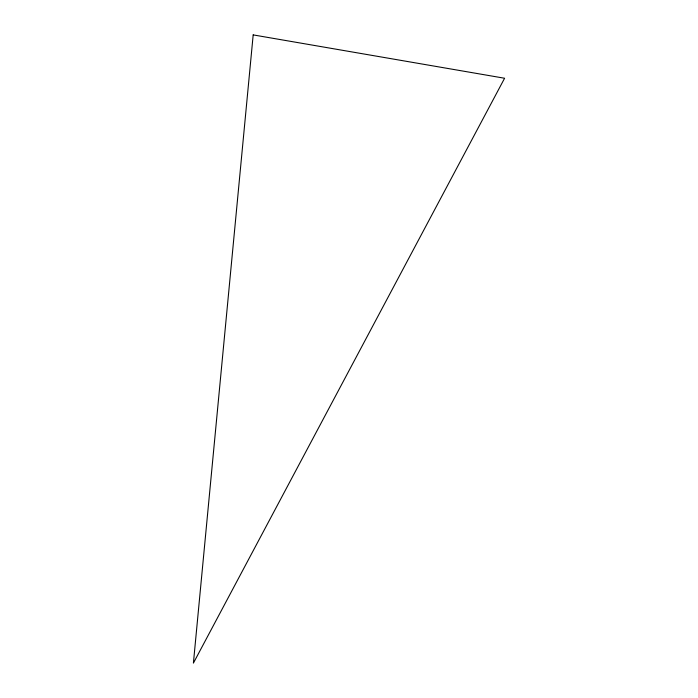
<?xml version="1.0" encoding="UTF-8"?>
<svg xmlns="http://www.w3.org/2000/svg" width="698" height="698" viewBox="0 0 698 698"><rect width="100%" height="100%" fill="white"/><g stroke="black" fill="none" stroke-linecap="round" stroke-linejoin="round"><path stroke-width="1.05" d="M253.182 34.9L193.407 663.1L504.593 78.246L253.182 34.9"/></g></svg>
